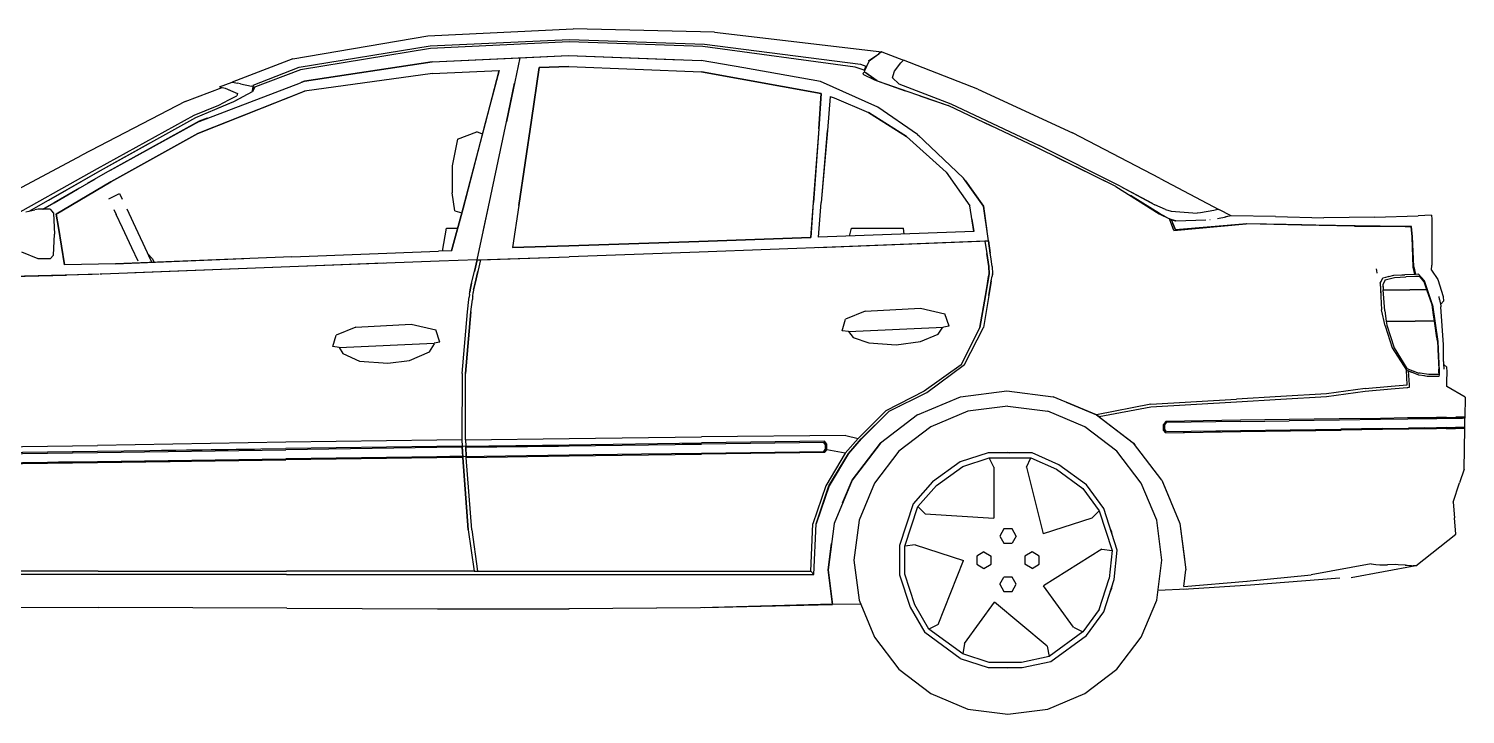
# Model space of a CAD drawing. Header units: millimetres. Extents: x 116290 to 180258, y 22146 to 121276.
# Drawn here: x 128539 to 131572, y 55841 to 57288 of the extents above; entities that cross this region are included whole.
import ezdxf

# ---------------------------------------------------------------- set-up
doc = ezdxf.new("R2010")
doc.units = ezdxf.units.MM

# ---------------------------------------------------------------- blocks, each defined once
blk = doc.blocks.new('A$C56115DF5')
for p, q in [((2129.1, 1383.5), (2414.5, 1432.3)), ((2414.5, 1432.3), (2721, 1447.1)), ((3019.8, 1439.8), (2721, 1447.1)), ((3019.8, 1439.8), (3372.8, 1398.7)), ((2142.4, 1366), (2419.2, 1411.1)), ((2420, 1405.7), (2145.1, 1360.3)), ((2419.2, 1411.1), (2713.6, 1424.7)), ((2712.4, 1419.4), (2420, 1405.7)), ((2995.3, 1409.3), (2712.4, 1419.4)), ((2713.6, 1424.7), (2998.3, 1414.5)), ((3316.5, 1365.9), (2995.3, 1409.3)), ((2998.3, 1414.5), (3328.2, 1372.3)), ((3372.8, 1398.7), (3366, 1393.9)), ((3373.1, 1398.6), (3366.3, 1393.9)), ((3373.1, 1398.6), (3371.4, 1397.4)), ((3372.8, 1398.7), (3373.1, 1398.6)), ((3373, 1398.6), (3418.8, 1380.8)), ((3373.1, 1398.6), (3373.1, 1398.6)), ((2129.1, 1383.5), (2000.9, 1334.3)), ((2045.2, 1327.7), (2142.4, 1366)), ((2153.6, 1336.4), (2423.2, 1377.5)), ((2423.2, 1377.3), (2153.6, 1336.4)), ((2423.2, 1377.5), (2711.5, 1390.6)), ((2423.2, 1377.3), (2608.8, 1385.9)), ((2423.2, 1377.5), (2423.2, 1377.5)), ((2608.8, 1385.9), (2580.3, 1250.5)), ((2608.8, 1385.9), (2711.4, 1390.6)), ((2633, 1254.1), (2649.3, 1365.2)), ((2649.3, 1365.2), (2633, 1254.1)), ((2649.3, 1365.2), (2711.9, 1367.1)), ((2712, 1367.1), (2649.3, 1365.2)), ((2711.4, 1390.6), (2991.4, 1380.3)), ((2711.4, 1390.6), (2711.4, 1390.6)), ((2711.5, 1390.6), (2949.6, 1381.8)), ((2711.9, 1367.1), (2991.9, 1356.3)), ((2712, 1367.1), (2991.9, 1356.3)), ((3081.6, 1364.3), (2991.4, 1380.3)), ((2991.4, 1380.3), (2991.4, 1380.3)), ((3335.5, 1359.6), (3316.5, 1365.9)), ((3328.2, 1372.3), (3339.4, 1367.8)), ((3346.1, 1379.4), (3335.5, 1357)), ((3339.4, 1367.8), (3335.5, 1359.6)), ((3345.4, 1379.5), (3345.5, 1379.8)), ((3345.5, 1379.8), (3362.5, 1391.5)), ((3346.1, 1379.4), (3348.7, 1381.3)), ((3348.7, 1381.3), (3366.3, 1393.9)), ((3365.9, 1393.9), (3366, 1393.9)), ((3367.5, 1394.7), (3366.3, 1393.8)), ((3399.9, 1357.6), (3412.9, 1375.5)), ((3418.2, 1380.3), (3412.9, 1375.5)), ((3418.8, 1380.8), (3418.2, 1380.3)), ((3575.6, 1319.9), (3418.8, 1380.8)), ((3418.8, 1380.8), (3418.8, 1380.8)), ((2145.1, 1360.3), (2044.8, 1322.1)), ((2153.6, 1336.4), (2148, 1334.2)), ((2148, 1334.2), (2153.6, 1336.4)), ((2148, 1334.2), (2153.6, 1336.4)), ((2153.6, 1336.4), (2153.6, 1336.4)), ((2424.2, 1352.7), (2154.2, 1315.4)), ((2424.2, 1352.7), (2565, 1358.8)), ((2424.3, 1352.7), (2424.2, 1352.7)), ((2565, 1358.8), (2535.7, 1247.5)), ((2535.8, 1247.5), (2565, 1358.9)), ((2565, 1358.9), (2565, 1358.9)), ((2991.9, 1356.3), (3245.1, 1310.4)), ((3245.1, 1310.4), (2991.9, 1356.3)), ((3243.3, 1335.5), (3081.6, 1364.3)), ((3364.2, 1281.7), (3243.3, 1335.5)), ((3243.4, 1335.5), (3243.3, 1335.5)), ((3243.3, 1335.5), (3243.3, 1335.5)), ((3334.2, 1354.4), (3332.7, 1351.1)), ((3332.7, 1351.1), (3358.7, 1338.9)), ((3335.5, 1357), (3363.1, 1336.9)), ((3363.3, 1336.9), (3339.4, 1354.2)), ((3363.1, 1336.9), (3422.4, 1316.3)), ((3363.1, 1336.9), (3363.1, 1336.9)), ((3363.3, 1336.9), (3512.8, 1284.8)), ((3395.5, 1343.4), (3399.9, 1357.6)), ((3395.5, 1343.5), (3399.1, 1355.2)), ((3395.5, 1343.5), (3408.9, 1330.6)), ((3395.5, 1343.4), (3408.9, 1330.5)), ((1902.1, 1293.3), (1979.7, 1323.3)), ((1928.7, 1226.3), (2154.2, 1315.4)), ((2154.3, 1315.4), (1928.8, 1226.3)), ((1931.5, 1251.2), (2145.3, 1333.2)), ((1931.6, 1251.2), (2145.3, 1333.2)), ((1974.4, 1324.3), (2000.9, 1334.3)), ((1974.4, 1324.3), (1986.6, 1322)), ((1986.6, 1322), (2012.3, 1310.1)), ((1992.8, 1319.1), (2012.3, 1310.1)), ((1994.3, 1297), (2011.2, 1305.8)), ((2000.9, 1334.3), (2005.3, 1333.5)), ((2004.4, 1293.4), (2044.4, 1314.5)), ((2005.3, 1333.5), (2012.7, 1332.2)), ((2012.3, 1310.1), (2011.2, 1305.8)), ((2012.3, 1310.1), (2012.3, 1310.1)), ((2018.5, 1330.9), (2012.7, 1332.2)), ((2018.5, 1330.9), (2042.2, 1325.7)), ((2045, 1325.1), (2042.2, 1325.7)), ((2044.4, 1314.5), (2045, 1322.2)), ((2045, 1322.2), (2044.4, 1314.5)), ((2044.5, 1314.6), (2049, 1323.7)), ((2045.2, 1327.7), (2044.8, 1322.1)), ((2148, 1334.2), (2145.3, 1333.2)), ((2580.3, 1250.5), (2597.5, 1332.5)), ((3239.6, 1235.7), (3245.1, 1310.4)), ((3245.1, 1310.4), (3239.7, 1235.7)), ((3263.9, 1304.4), (3257.9, 1232.1)), ((3263.9, 1304.4), (3272, 1301)), ((3408.9, 1330.6), (3518.9, 1288.4)), ((3408.9, 1330.5), (3518.9, 1288.4)), ((3453.1, 1305.6), (3513.2, 1284.8)), ((3575.6, 1319.9), (3775.7, 1227.6)), ((1902.1, 1293.3), (1683.6, 1180)), ((1920.9, 1264.4), (1966.1, 1283)), ((1921, 1264.4), (1972.8, 1285.7)), ((1924.5, 1260), (2004.4, 1293.4)), ((1971.2, 1279.5), (2004.4, 1293.4)), ((1972.8, 1285.7), (1994.3, 1297)), ((1992.7, 1288.5), (2004.4, 1293.4)), ((2004.4, 1293.4), (2020.8, 1302.1)), ((3272, 1301), (3345, 1270.5)), ((3448.2, 1224.2), (3364.2, 1281.7)), ((3448.1, 1224.2), (3364.2, 1281.7)), ((3364.2, 1281.7), (3364.2, 1281.7)), ((3512.8, 1284.8), (3513, 1284.7)), ((3604.7, 1241.7), (3513.2, 1284.8)), ((3518.9, 1288.4), (3704.9, 1200.5)), ((3518.9, 1288.4), (3704.9, 1200.5)), ((1717, 1151.9), (1920.9, 1264.4)), ((1717, 1151.9), (1921, 1264.4)), ((1722.8, 1147.8), (1924.5, 1260)), ((1931.4, 1251.7), (1732.9, 1142.2)), ((1931.5, 1251.2), (1733.2, 1142.3)), ((1931.6, 1251.2), (1743.2, 1147.8)), ((1948.6, 1258.2), (1931.4, 1251.7)), ((2535.7, 1247.5), (2488.7, 1068.5)), ((2488.7, 1068.5), (2535.8, 1247.5)), ((2542.5, 1071), (2580.3, 1250.5)), ((2542.5, 1071), (2580.3, 1250.5)), ((2633, 1254.1), (2606.6, 1074)), ((2606.6, 1074), (2633, 1254.1)), ((3345, 1270.5), (3424.8, 1219.4)), ((3424.8, 1219.4), (3345, 1270.5)), ((3345, 1270.5), (3345, 1270.5)), ((3697.4, 1198), (3590.6, 1248.3)), ((1745.2, 1124.1), (1928.7, 1226.3)), ((1928.8, 1226.3), (1745.3, 1124.1)), ((2477.3, 1214.3), (2465.9, 1157.5)), ((2477.3, 1214.3), (2517.6, 1229.5)), ((2529.8, 1224.9), (2517.6, 1229.5)), ((3239.7, 1235.7), (3228.3, 1080.3)), ((3239.6, 1235.7), (3228.4, 1080.3)), ((3257.8, 1232.1), (3245.2, 1080.1)), ((3257.9, 1232.1), (3245.2, 1080.1)), ((3424.8, 1219.4), (3509.1, 1144.5)), ((3424.8, 1219.4), (3424.8, 1219.4)), ((3448.1, 1224.2), (3545.7, 1131.7)), ((3448.2, 1224.2), (3545.7, 1131.7)), ((3448.2, 1224.2), (3545.7, 1131.7)), ((3448.2, 1224.2), (3453, 1219.7)), ((3448.2, 1224.2), (3448.2, 1224.2)), ((3960.8, 1130.7), (3775.7, 1227.6)), ((1722.8, 1147.8), (1826.4, 1205.4)), ((3866.8, 1114), (3697.4, 1198)), ((3876.4, 1114.7), (3704.9, 1200.5)), ((3876.3, 1114.7), (3704.9, 1200.5)), ((1448.1, 1054.9), (1683.6, 1180)), ((1722.8, 1147.8), (1775.9, 1177.3)), ((2465.9, 1157.5), (2465.9, 1100.7)), ((3866.8, 1114), (3741.4, 1176.1)), ((1513.1, 1037.8), (1717, 1151.9)), ((1513.1, 1037.8), (1717, 1151.9)), ((1572.7, 1062), (1722.8, 1147.8)), ((1601.7, 1066), (1712.4, 1130.2)), ((1613.8, 1085.5), (1722.8, 1147.8)), ((1629.5, 1055.9), (1745.2, 1124.1)), ((1745.3, 1124.1), (1629.5, 1055.9)), ((1732.9, 1142.2), (1694.9, 1120.1)), ((3509.1, 1144.5), (3558.8, 1073.4)), ((3587.4, 1072.8), (3545.7, 1131.7)), ((3549.6, 1126.2), (3545.7, 1131.7)), ((3549.6, 1126.2), (3587.4, 1072.8)), ((3960.8, 1130.7), (4084.6, 1065.6)), ((1678.9, 1110.8), (1625.6, 1079.8)), ((1625.6, 1079.8), (1674.4, 1108.2)), ((1740.5, 1088.3), (1763.6, 1099.1)), ((1763.6, 1099.1), (1769.1, 1087.4)), ((2471.6, 1062.8), (2465.9, 1100.7)), ((3866.8, 1114), (3958.7, 1056.7)), ((3876.3, 1114.7), (3949.5, 1075.6)), ((3876.4, 1114.7), (3943.7, 1078.7)), ((3959.2, 1056.8), (3897.7, 1094.8)), ((1565.8, 1060.5), (1584.7, 1064.6)), ((1591.2, 1066), (1584.7, 1064.6)), ((1617.1, 1066), (1591.2, 1066)), ((1601.8, 1066), (1625.6, 1079.8)), ((1617.1, 1066), (1623.7, 1058.1)), ((1619.7, 1062.8), (1623.6, 1058.1)), ((1751.3, 1065.2), (1756, 1055.2)), ((1792.5, 1037.6), (1779.1, 1066)), ((2488.7, 1068.5), (2464.6, 978.6)), ((2464.6, 978.6), (2488.7, 1068.5)), ((2471.6, 1062.8), (2486.1, 1058.8)), ((2518.3, 959.1), (2542.5, 1071)), ((2531.3, 1019.3), (2542.5, 1071)), ((2606.6, 1074), (2593.2, 985.4)), ((2606.6, 1074), (2593.2, 985.4)), ((3228.3, 1080.3), (3222.9, 1006.3)), ((3223, 1006.3), (3228.4, 1080.3)), ((3239.1, 1006.9), (3245.2, 1080.1)), ((3239.1, 1006.9), (3245.2, 1080.1)), ((3567.2, 1019.1), (3558.8, 1073.4)), ((3587.4, 1072.7), (3587.3, 1072.9)), ((3587.4, 1072.8), (3595, 1020.3)), ((3598.1, 999.2), (3587.4, 1072.8)), ((3971.6, 1065.8), (3949.5, 1075.6)), ((3971.6, 1065.8), (3956.1, 1072.7)), ((3971.6, 1065.8), (3981.8, 1062.5)), ((3971.6, 1065.8), (3984.1, 1061.8)), ((3984.1, 1061.8), (4038.7, 1057.6)), ((4074, 1063.3), (4046, 1058.8)), ((4074, 1063.3), (4073.9, 1063.3)), ((4079.7, 1064.5), (4074, 1063.3)), ((4084.7, 1065.6), (4079.7, 1064.5)), ((4110.5, 1052.3), (4084.7, 1065.6)), ((1623.6, 1058.1), (1625.8, 1013.8)), ((1623.7, 1058.1), (1625.8, 1013.7)), ((1634.3, 1027.2), (1629.5, 1055.9)), ((1629.5, 1055.9), (1634.4, 1027.2)), ((1769.3, 1026.8), (1756, 1055.2)), ((1812.4, 995.1), (1792.5, 1037.6)), ((3563.2, 1045.3), (3567.2, 1019.1)), ((3958.7, 1056.7), (3980.3, 1045.9)), ((3958.7, 1056.7), (3980.3, 1045.9)), ((3973.2, 1049.5), (3959.2, 1056.8)), ((3968.1, 1052.1), (3967.9, 1052.1)), ((3989.7, 1021.3), (3980.3, 1045.9)), ((3980.3, 1045.9), (3992.6, 1041.9)), ((3983.9, 1044.7), (3980.3, 1045.9)), ((3983.9, 1044.7), (3992.8, 1022.3)), ((3983.9, 1044.7), (3993.5, 1041.6)), ((3993.8, 1041.6), (3986.3, 1044)), ((3992.8, 1022.3), (3987.4, 1036)), ((3989.7, 1021.3), (4142.2, 1035)), ((4143.4, 1035.6), (3992.8, 1022.3)), ((3993.5, 1041.6), (3993.8, 1041.6)), ((3993.8, 1041.6), (4056.9, 1043.6)), ((4046, 1058.8), (4038.7, 1057.6)), ((4065.8, 1044.2), (4066, 1044.2)), ((4066, 1044.2), (4066, 1044.2)), ((4066, 1044.2), (4066, 1044.2)), ((4081.6, 1046.9), (4100, 1050.2)), ((4094.7, 1049.2), (4094.2, 1049.1)), ((4099.6, 1050.2), (4097.3, 1049.7)), ((4110.5, 1052.3), (4099.6, 1050.2)), ((4110.9, 1052.1), (4100, 1050.2)), ((4110.9, 1052.1), (4100, 1050.2)), ((4100, 1050.2), (4100, 1050.1)), ((4110.9, 1052.1), (4109.9, 1052.1)), ((4204.2, 1050.6), (4110.9, 1052.1)), ((4258.8, 1032.7), (4142.2, 1035)), ((4226.4, 1034), (4143.4, 1035.6)), ((4204.2, 1050.6), (4306.6, 1047.9)), ((4260, 1033.4), (4226.4, 1034)), ((4371.1, 1030.5), (4258.8, 1032.7)), ((4289.6, 1032.8), (4260, 1033.4)), ((4372.3, 1031.2), (4289.6, 1032.8)), ((4413.1, 1049.5), (4306.6, 1047.9)), ((4413.1, 1049.5), (4505.4, 1052.5)), ((4533.8, 1053.4), (4505.4, 1052.5)), ((4533.8, 1053.4), (4534.2, 1045)), ((4534.2, 1045), (4534, 947.9)), ((1623.6, 969.4), (1625.8, 1013.8)), ((1623.7, 969.4), (1625.8, 1013.7)), ((1634.3, 1027.2), (1647.4, 948.8)), ((1647.4, 948.8), (1634.4, 1027.2)), ((1789.3, 984.3), (1769.3, 1026.8)), ((1831.6, 954.3), (1808.2, 1004)), ((2445, 977.8), (2454, 1025.9)), ((2454, 1025.9), (2477.3, 1025.9)), ((3222.9, 1006.3), (2986.7, 998.1)), ((2986.8, 998.1), (3223, 1006.3)), ((3567.2, 1019.1), (3239.1, 1006.9)), ((3239.1, 1006.9), (3239.1, 1006.9)), ((3304.9, 1009.3), (3309, 1025.9)), ((3309, 1025.9), (3418.4, 1025.9)), ((3419.9, 1013.6), (3418.4, 1025.9)), ((3567.2, 1019.1), (3567.2, 1019.1)), ((3989.7, 1021.3), (3989.7, 1021.3)), ((4371.1, 1030.5), (4477.7, 1029.4)), ((4478.9, 1030), (4372.3, 1031.2)), ((4477.7, 1029.4), (4490.4, 1029.2)), ((4477.7, 1029.4), (4477.7, 1029.4)), ((4491.6, 1029.9), (4478.9, 1030)), ((4492.5, 1007.5), (4490.4, 1029.2)), ((4491.7, 1029.9), (4491.6, 1029.9)), ((4493.8, 1008.2), (4491.7, 1029.9)), ((4493.7, 1008.2), (4491.7, 1029.9)), ((4495, 943.9), (4492.5, 1007.5)), ((4496.2, 944.5), (4493.7, 1008.2)), ((4496.2, 944.5), (4493.8, 1008.2)), ((1591.2, 961.6), (1557.1, 975.3)), ((1802.4, 956.3), (1789.3, 984.3)), ((1832.5, 962.2), (1822.7, 973)), ((2127.3, 965.9), (2436.9, 977.5)), ((2464.6, 978.6), (2436.9, 977.5)), ((2436.9, 977.5), (2436.9, 977.5)), ((2712.2, 989.1), (2593.2, 985.4)), ((2593.2, 985.4), (2712.2, 989.1)), ((2712.2, 989.1), (2986.7, 998.1)), ((2986.8, 998.1), (2712.2, 989.1)), ((2987.1, 975.6), (2712.6, 965.9)), ((3287.4, 986.8), (2987.1, 975.6)), ((3239.5, 985), (3598.1, 999.2)), ((3590.8, 998.8), (3287.4, 986.8)), ((3299.5, 987.2), (3299.5, 987.4)), ((3422.6, 992.1), (3422.6, 992.2)), ((3597.2, 999.1), (3590.8, 998.8)), ((3590.8, 998.8), (3594.6, 972.8)), ((3590.8, 998.8), (3594.6, 972.7)), ((3598.7, 944.9), (3594.6, 972.8)), ((3594.6, 972.7), (3598.6, 944.9)), ((3598, 999.2), (3601.8, 973.1)), ((3601.8, 973.1), (3598, 999.2)), ((3598.1, 999.2), (3598.1, 999.1)), ((3602.9, 965.7), (3601.8, 973.1)), ((1617.1, 961.6), (1591.2, 961.6)), ((1617.1, 961.6), (1623.6, 969.4)), ((1617.1, 961.6), (1623.7, 969.4)), ((1754.5, 951.2), (1647.4, 948.8)), ((2123, 944.6), (1725.8, 928.8)), ((1754.5, 951.2), (2025.5, 961.9)), ((1754.6, 951.2), (1754.5, 951.2)), ((2127.3, 965.9), (1754.6, 951.2)), ((2123, 944.6), (1795.8, 931.6)), ((1828.1, 961.6), (1825.5, 967.2)), ((1832.5, 962.2), (1836.2, 954.4)), ((2438.2, 956.3), (2123, 944.6)), ((2320.9, 952), (2123, 944.6)), ((2518.4, 959.1), (2438.2, 956.3)), ((2512.6, 934.8), (2518.4, 959.1)), ((2518.4, 959.1), (2512.7, 934.8)), ((2518.4, 959.1), (2525.7, 959.1)), ((2518.4, 959.1), (2518.4, 959.1)), ((2518.5, 959.1), (2712.6, 965.9)), ((2525.6, 959.1), (2519.9, 934.8)), ((2525.6, 959.1), (2712.6, 965.9)), ((2525.7, 959.1), (2525.7, 959.1)), ((2571.5, 960.8), (2571.4, 961)), ((2712.6, 965.9), (2712.6, 965.9)), ((3598.6, 944.9), (3599.3, 929.4)), ((3599.3, 929.4), (3598.7, 944.9)), ((3602.9, 965.6), (3602.9, 965.7)), ((3605.9, 945.3), (3602.9, 965.6)), ((3605.8, 945.3), (3606.4, 929.8)), ((3605.9, 945.3), (3606.5, 929.8)), ((3605.9, 945.3), (3605.9, 945.3)), ((4418.3, 936.5), (4417.8, 940.5)), ((4498.4, 928.4), (4495, 943.9)), ((4496.2, 944.5), (4499.5, 928.4)), ((4499.5, 928.4), (4496.2, 944.5)), ((4533.9, 937.6), (4534, 947.9)), ((1365.3, 920.4), (1651, 927.1)), ((1705.3, 928.3), (1372.1, 920.4)), ((1575.1, 925.3), (1575.1, 925.2)), ((1720.2, 928.7), (1651, 927.1)), ((1725.8, 928.8), (1722.2, 928.7)), ((2506.8, 910), (2503.6, 895.7)), ((2506.8, 910), (2512.6, 934.8)), ((2510.8, 895.7), (2514.1, 910)), ((2512.7, 934.8), (2512.7, 934.8)), ((2519.9, 934.8), (2514.1, 910)), ((2514.1, 910), (2519.9, 934.8)), ((3599.3, 929.4), (3595.9, 909.5)), ((3595.9, 909.5), (3596.7, 914.5)), ((3596.7, 914.5), (3597.5, 919.4)), ((3597.5, 919.4), (3598.4, 924.4)), ((3598.4, 924.4), (3599.3, 929.4)), ((3603.9, 914.8), (3603, 909.9)), ((3603, 909.9), (3603.9, 914.8)), ((3603.9, 914.8), (3603.1, 909.8)), ((3603.9, 914.9), (3605.6, 924.8)), ((3606.5, 929.8), (3605.6, 924.8)), ((3605.6, 924.8), (3605.6, 924.7)), ((3606.3, 928.5), (3606.5, 929.8)), ((4418.7, 931.5), (4418.3, 936.5)), ((4425.4, 910.1), (4428.5, 916.6)), ((4425.4, 910.1), (4427.2, 913.9)), ((4425.4, 910.1), (4428.1, 853.4)), ((4425.4, 910.1), (4426.5, 887.3)), ((4428.5, 916.6), (4430.9, 921.5)), ((4429.9, 919.4), (4430.9, 921.5)), ((4430.9, 921.5), (4437, 922.9)), ((4435.8, 917.4), (4431, 906.4)), ((4435.7, 917.4), (4432.9, 910.8)), ((4435.7, 917.4), (4435.8, 917.4)), ((4435.8, 917.4), (4446.7, 919.8)), ((4437, 922.9), (4442.4, 924.1)), ((4442.4, 924.1), (4444.2, 924.5)), ((4443.2, 924.3), (4453.9, 926.7)), ((4446.7, 919.8), (4455.8, 921.8)), ((4453.9, 926.7), (4472.5, 927.4)), ((4455.8, 921.8), (4479.4, 923.2)), ((4471.2, 927.4), (4474.1, 927.5)), ((4474.1, 927.5), (4477.2, 927.6)), ((4498.4, 928.4), (4477.2, 927.6)), ((4498.5, 928.4), (4477.2, 927.6)), ((4477.2, 927.6), (4477.2, 927.6)), ((4480.2, 923.2), (4479.4, 923.2)), ((4500.9, 923.9), (4480.2, 923.2)), ((4498.4, 928.4), (4499.5, 928.4)), ((4506, 928.8), (4498.5, 928.4)), ((4506.1, 928.8), (4499.5, 928.4)), ((4504.9, 924.1), (4500.9, 923.9)), ((4508.7, 924.3), (4504.2, 924.1)), ((4518.9, 915), (4506, 928.8)), ((4519, 915), (4506.1, 928.8)), ((4518.2, 912.9), (4508.7, 924.3)), ((4524.1, 895.7), (4518.2, 912.9)), ((4535.5, 864.4), (4518.9, 915)), ((4535.5, 864.5), (4519, 915)), ((4533.9, 937.6), (4547.2, 917.6)), ((4547.2, 917.6), (4558.3, 881.8)), ((2501.1, 875.7), (2501.7, 880.7)), ((2502.4, 886.6), (2501.7, 880.7)), ((2501.7, 880.7), (2501.7, 880.7)), ((2502.4, 886.6), (2502.9, 890.7)), ((2502.9, 890.7), (2503.6, 895.7)), ((2503.6, 895.7), (2502.9, 890.7)), ((2503.6, 895.7), (2506.8, 910)), ((2508.9, 880.7), (2508.3, 875.7)), ((2509.1, 882), (2508.9, 880.7)), ((2509.1, 882), (2510.2, 890.6)), ((2510.8, 895.7), (2510.2, 890.7)), ((2510.2, 890.7), (2510.2, 890.6)), ((2514.1, 910), (2510.8, 895.7)), ((3580.2, 816.5), (3591.6, 884)), ((3591.6, 884), (3580.2, 816.5)), ((3598.8, 884.3), (3587.4, 816.8)), ((3598.8, 884.3), (3587.4, 816.8)), ((3591.6, 884), (3595.9, 909.5)), ((3595.9, 909.5), (3591.6, 884)), ((3598.7, 884.3), (3603, 909.9)), ((3598.7, 884.3), (3598.7, 884.3)), ((3603, 909.9), (3598.8, 884.3)), ((3603.1, 909.8), (3598.8, 884.3)), ((3598.8, 884.6), (3598.8, 884.3)), ((3598.9, 885.2), (3598.9, 885.3)), ((4431, 906.4), (4431.4, 900.3)), ((4431, 906.4), (4431.8, 895.7)), ((4431.8, 895.7), (4462.7, 895.7)), ((4435.1, 851.9), (4431.8, 895.7)), ((4435.1, 851.9), (4431.8, 895.7)), ((4462.7, 895.7), (4488.1, 895.7)), ((4510.8, 895.7), (4488.1, 895.7)), ((4524.1, 895.7), (4510.8, 895.7)), ((4534.8, 864.2), (4524.1, 895.7)), ((4550.5, 875.8), (4549.9, 881.8)), ((4558.3, 881.8), (4558.7, 871.8)), ((2486.9, 719.4), (2497.8, 849.8)), ((2505.1, 849.8), (2494.1, 719.4)), ((2494.1, 719.4), (2505.1, 849.8)), ((2497.8, 849.8), (2501.1, 875.7)), ((2505.1, 849.8), (2508.3, 875.7)), ((2505.1, 849.8), (2505.1, 849.8)), ((2508.3, 875.7), (2508.3, 875.7)), ((3337.6, 851), (3296.3, 834.1)), ((3337.6, 851), (3454.4, 857.4)), ((3454.4, 857.4), (3506.1, 845)), ((4436.1, 819.8), (4428.1, 853.4)), ((4435.1, 851.9), (4438.2, 830.1)), ((4435.1, 851.9), (4438.1, 830.1)), ((4537.9, 843.2), (4534.8, 864.2)), ((4535.3, 865.1), (4535.3, 865.1)), ((4535.5, 864.5), (4547, 786.7)), ((4535.5, 864.4), (4547, 786.7)), ((4550.5, 875.8), (4553.1, 861.9)), ((4558.7, 871.8), (4553, 865.6)), ((4553.1, 861.9), (4553.4, 859.9)), ((4559, 780.1), (4553.4, 859.9)), ((2262.4, 817.3), (2379.3, 823.7)), ((2379.3, 823.7), (2430.9, 811.3)), ((3289, 809.7), (3296.3, 834.1)), ((3515.2, 819.4), (3503.2, 817.1)), ((3515.2, 819.4), (3506.1, 845)), ((4436.1, 819.8), (4450.6, 773.5)), ((4438.1, 830.1), (4439.4, 821.2)), ((4438.2, 830.1), (4461.2, 830.1)), ((4438.2, 830.1), (4439.4, 821.2)), ((4439.4, 821.2), (4454.6, 773.8)), ((4439.4, 821.2), (4454.5, 773.8)), ((4461.2, 830.1), (4472.6, 830.1)), ((4472.6, 830.1), (4499.4, 830.1)), ((4522.1, 830.1), (4499.4, 830.1)), ((4539.9, 830.1), (4522.1, 830.1)), ((4539.9, 830.1), (4537.9, 843.6)), ((4539.9, 830.1), (4538, 842.8)), ((4546.2, 787.9), (4539.9, 830.1)), ((4545.1, 794.8), (4539.9, 830.1)), ((2213.8, 776), (2221.1, 800.4)), ((2262.4, 817.3), (2221.1, 800.4)), ((2440, 785.7), (2430.9, 811.3)), ((3302.5, 808.1), (3289, 809.7)), ((3302.5, 808.1), (3503.2, 817.1)), ((3302.5, 808.1), (3312.7, 795.1)), ((3312.7, 795.1), (3345.6, 784.4)), ((3454.6, 786.8), (3491.9, 802.4)), ((3491.9, 802.4), (3501.6, 817)), ((3540.4, 737.7), (3580.2, 816.5)), ((3580.2, 816.5), (3540.5, 737.7)), ((3547.6, 738.1), (3587.4, 816.8)), ((3547.7, 738.1), (3587.4, 816.8)), ((3587.4, 816.8), (3587.4, 816.8)), ((2227.3, 774.4), (2213.8, 776)), ((2227.3, 774.4), (2428, 783.4)), ((2227.3, 774.4), (2234.8, 761.5)), ((2234.8, 761.5), (2270.3, 745.7)), ((2375.7, 746.7), (2418, 765.3)), ((2418, 765.3), (2428.6, 782.3)), ((2440, 785.7), (2428, 783.4)), ((2428.6, 782.3), (2428, 783.4)), ((3345.6, 784.4), (3403.1, 779.6)), ((3403.1, 779.6), (3454.6, 786.8)), ((4450.6, 773.5), (4480.5, 726.3)), ((4454.5, 773.8), (4481.3, 730)), ((4454.6, 773.8), (4481.4, 730)), ((4546.2, 787.9), (4549.3, 728.8)), ((4547, 786.7), (4549.8, 725.1)), ((4547, 786.7), (4549.8, 725.1)), ((4547.1, 769.8), (4549.4, 728.8)), ((4559.2, 744.6), (4559, 780.1)), ((2270.3, 745.7), (2329.7, 740.9)), ((2329.7, 740.9), (2375.7, 746.7)), ((3540.4, 737.7), (3462.2, 682.2)), ((3540.5, 737.7), (3462.2, 682.2)), ((3468.1, 679), (3547.6, 738.1)), ((3547.5, 738), (3547.7, 738.1)), ((4481.3, 730), (4495.9, 724.5)), ((4481.4, 730), (4506.9, 720.3)), ((4549.3, 721.1), (4549.3, 728.8)), ((4549.3, 726.2), (4549.4, 728.8)), ((4559.2, 744.6), (4559.7, 728.7)), ((4559.5, 738.3), (4559.4, 738.3)), ((4560.2, 732.6), (4559.4, 736)), ((4565.9, 732.6), (4559.5, 738.3)), ((4566.6, 722.7), (4565.9, 732.6)), ((2486.9, 719.4), (2486.3, 579.3)), ((2493.6, 579.3), (2494.1, 719.4)), ((2493.6, 579.3), (2494.1, 719.4)), ((4482.4, 695.3), (4480.5, 726.3)), ((4480.5, 726.3), (4490.7, 722.3)), ((4484.4, 724.8), (4486.2, 695.7)), ((4507.2, 715.9), (4484.4, 724.8)), ((4484.4, 724.8), (4484.4, 724.8)), ((4509.9, 719.8), (4506.9, 720.3)), ((4518.7, 714.2), (4507.2, 715.9)), ((4528.2, 716.9), (4509.1, 720)), ((4524.2, 713.3), (4517.7, 714.3)), ((4528.3, 712.7), (4524.2, 713.3)), ((4547.7, 716.9), (4528.2, 716.9)), ((4547.8, 712.7), (4528.3, 712.7)), ((4528.3, 712.7), (4528.3, 712.7)), ((4549, 716.9), (4547.7, 716.9)), ((4549.4, 712.7), (4547.8, 712.7)), ((4549.3, 721.1), (4549, 716.9)), ((4549.6, 717.1), (4549.4, 712.7)), ((4549.4, 712.7), (4549.4, 712.7)), ((4549.8, 725.1), (4549.6, 717.1)), ((4549.8, 725.1), (4549.7, 718.1)), ((4566.1, 692.1), (4566.3, 702.3)), ((4566.3, 702.3), (4566.6, 722.7)), ((3462.2, 682.2), (3381.6, 640.4)), ((3388.6, 639.7), (3468.1, 679)), ((3448.2, 632.3), (3539.4, 670.1)), ((3539.4, 670.1), (3637.2, 682.9)), ((3539.4, 670.1), (3637.1, 682.9)), ((3539.4, 670.1), (3561.1, 672.9)), ((3539.4, 670), (3539.4, 670.1)), ((3539.4, 670), (3539.4, 670.1)), ((3637.1, 682.9), (3637.2, 682.9)), ((3637.1, 682.9), (3637.2, 682.9)), ((3637.2, 682.9), (3734.9, 670.1)), ((3826.1, 632.3), (3734.9, 670.1)), ((4215.5, 671), (4121.8, 665.4)), ((4311.7, 676.7), (4215.5, 671)), ((4215.5, 671), (4215.5, 671)), ((4311.9, 670.4), (4215.7, 664.7)), ((4393.3, 687.9), (4311.7, 676.7)), ((4311.7, 676.7), (4311.7, 676.7)), ((4393.4, 681.6), (4311.9, 670.4)), ((4311.9, 670.4), (4311.9, 670.4)), ((4393.3, 687.9), (4448.6, 692.5)), ((4393.3, 687.9), (4393.3, 687.9)), ((4448.7, 686.2), (4393.4, 681.6)), ((4393.4, 681.6), (4393.4, 681.6)), ((4448.6, 692.5), (4482.4, 695.3)), ((4482.5, 689), (4448.7, 686.2)), ((4482.4, 695.3), (4482.4, 695.3)), ((4483.5, 689.1), (4482.5, 689)), ((4482.5, 689), (4482.5, 689)), ((4486.8, 689.5), (4483.5, 689.1)), ((4486.2, 695.7), (4486.3, 694.7)), ((4486.2, 695.7), (4486.2, 695.7)), ((4486.3, 694.7), (4486.8, 689.5)), ((4604.9, 669.2), (4566.1, 692.1)), ((4604.9, 669.2), (4604.2, 627.3)), ((3381.6, 640.4), (3322.7, 582)), ((3329.6, 581.3), (3388.5, 639.7)), ((3368.7, 620), (3388.6, 639.7)), ((3381.6, 640.4), (3381.6, 640.4)), ((3388.5, 639.7), (3388.6, 639.7)), ((3408.4, 649.5), (3410.2, 650.4)), ((3554.9, 639.6), (3476.4, 607.1)), ((3639.1, 650.7), (3554.9, 639.6)), ((3639.1, 650.7), (3723.3, 639.6)), ((3801.8, 607.1), (3723.3, 639.6)), ((3762.4, 658.7), (3826, 632.3)), ((3826, 632.3), (3762.4, 658.7)), ((3941, 654.6), (3826.1, 632.3)), ((3941.2, 648.3), (3832, 627.8)), ((3941, 654.6), (4121.8, 665.4)), ((3941, 654.6), (3941, 654.6)), ((4121.9, 659.1), (3941.2, 648.3)), ((3941.2, 648.3), (3941.2, 648.3)), ((4215.7, 664.7), (4121.9, 659.1)), ((3330, 581.7), (3368.7, 620)), ((3448.2, 632.3), (3370, 572.2)), ((3476.4, 607.1), (3409, 555.4)), ((3448.2, 632.3), (3448.2, 632.3)), ((3448.2, 632.3), (3448.2, 632.3)), ((3869.1, 555.4), (3801.8, 607.1)), ((3826, 632.3), (3903.6, 572.8)), ((3826, 632.3), (3904.3, 572.3)), ((3831.9, 627.8), (3826.1, 632.3)), ((3832, 627.8), (3831.9, 627.8)), ((3832, 627.8), (3904.3, 572.2)), ((3972.6, 618.2), (3968, 611.8)), ((3968, 599.9), (3968, 611.8)), ((3970.6, 610.7), (3974.2, 615.8)), ((3970.6, 601.1), (3970.6, 610.7)), ((3970.6, 610.7), (3970.6, 610.7)), ((3972.6, 618.2), (3971.1, 616.1)), ((4130.1, 620.5), (3972.6, 618.2)), ((3974.2, 615.8), (3974.1, 615.8)), ((4130.2, 618), (3974.2, 615.8)), ((4233.2, 621.9), (4130.1, 620.5)), ((4130.2, 620.5), (4130.1, 620.5)), ((4130.2, 618), (4233.4, 619.5)), ((4338.5, 623.5), (4233.2, 621.9)), ((4339, 621), (4233.4, 619.5)), ((4339, 621), (4233.4, 619.5)), ((4425.7, 624.7), (4338.5, 623.5)), ((4426.2, 622.2), (4339, 621)), ((4426.2, 622.2), (4339, 621)), ((4483, 625.5), (4425.7, 624.7)), ((4425.7, 624.7), (4425.7, 624.7)), ((4483.4, 623.1), (4426.2, 622.2)), ((4517.8, 626), (4483, 625.5)), ((4483.1, 625.5), (4483, 625.5)), ((4518, 623.6), (4483.4, 623.1)), ((4543.9, 626.4), (4517.8, 626)), ((4536.2, 623.8), (4518, 623.6)), ((4538.8, 623.9), (4536.2, 623.8)), ((4543.9, 623.9), (4538.8, 623.9)), ((4565, 626.7), (4543.9, 626.4)), ((4545.1, 623.9), (4543.9, 623.9)), ((4543.9, 623.9), (4543.9, 623.9)), ((4553, 624.1), (4545.1, 623.9)), ((4565, 624.2), (4553, 624.1)), ((4565, 626.7), (4584.9, 627)), ((4584.8, 624.5), (4565, 624.2)), ((4572.3, 626.8), (4584.9, 627)), ((4599.3, 624.7), (4584.8, 624.5)), ((4599.4, 627.2), (4584.9, 627)), ((4599.4, 627.2), (4584.9, 627)), ((4601.6, 624.8), (4599.3, 624.7)), ((4599.4, 624.7), (4599.3, 624.7)), ((4604.2, 627.3), (4599.4, 627.2)), ((4599.4, 627.2), (4599.4, 627.2)), ((4603.7, 624.8), (4601.6, 624.8)), ((4604.1, 624.8), (4603.7, 624.8)), ((4603.8, 605.7), (4604.1, 624.8)), ((4604.2, 627.3), (4604.1, 624.8)), ((2433.3, 578.7), (2114.5, 574.2)), ((2486.3, 579.3), (2433.3, 578.7)), ((2486.3, 579.3), (2487, 565.9)), ((2493.6, 579.3), (2712.7, 582)), ((2493.6, 579.3), (2494.3, 566)), ((2712.7, 582), (2992.2, 586)), ((3296.7, 588.6), (2992.2, 586)), ((3251.9, 576.4), (2992.2, 572.9)), ((3251.9, 576.4), (2992.2, 572.9)), ((3256.5, 570.1), (3251.9, 576.4)), ((3295.8, 551.3), (3322.7, 582)), ((3322.7, 582), (3295.8, 551.3)), ((3296.7, 588.6), (3322.7, 582)), ((3329.6, 581.2), (3302.7, 550.6)), ((3302.8, 550.6), (3329.6, 581.3)), ((3329.6, 581.2), (3302.8, 550.6)), ((3322.7, 582), (3322.7, 582)), ((3329.6, 581.3), (3330, 581.7)), ((3329.6, 581.2), (3329.6, 581.3)), ((3972.6, 594.3), (3968, 599.9)), ((3968, 599.9), (3968, 599.9)), ((3972.6, 594.3), (3970.4, 596.9)), ((3973.8, 597.2), (3970.6, 601.2)), ((3972.6, 594.3), (4130.7, 596.6)), ((3972.6, 594.3), (4046.1, 595.4)), ((3974.1, 596.7), (3973.8, 597.2)), ((3974.1, 596.7), (4130.6, 598.9)), ((4045.7, 597.7), (4130.6, 598.9)), ((4130.6, 598.9), (4235.4, 600.4)), ((4130.6, 598.9), (4235.4, 600.4)), ((4130.7, 596.6), (4235.6, 598.1)), ((4235.4, 600.4), (4342.2, 601.9)), ((4235.4, 600.4), (4296.4, 601.3)), ((4235.6, 598.1), (4342.6, 599.7)), ((4429.5, 603.2), (4342.2, 601.9)), ((4429.9, 600.9), (4342.6, 599.7)), ((4429.5, 603.2), (4485.3, 604)), ((4478.4, 601.6), (4429.9, 600.9)), ((4429.9, 600.9), (4429.9, 600.9)), ((4485.5, 601.7), (4478.4, 601.6)), ((4518.8, 604.5), (4485.3, 604)), ((4519, 602.2), (4485.5, 601.7)), ((4518.8, 604.5), (4544.2, 604.8)), ((4518.8, 604.5), (4518.8, 604.5)), ((4519, 602.2), (4518.9, 602.2)), ((4544.2, 602.6), (4519, 602.2)), ((4544.2, 604.8), (4544.1, 604.8)), ((4556, 605), (4544.2, 604.8)), ((4564.9, 602.9), (4544.2, 602.6)), ((4544.2, 602.6), (4544.2, 602.6)), ((4565, 605.1), (4556, 605)), ((4564.9, 602.9), (4584.6, 603.1)), ((4565, 605.1), (4577.8, 605.3)), ((4577.4, 605.3), (4584.6, 605.4)), ((4584.6, 603.1), (4584.5, 603.1)), ((4599, 605.6), (4584.6, 605.4)), ((4599, 603.3), (4584.6, 603.1)), ((4603.8, 605.7), (4599, 605.6)), ((4603.8, 603.4), (4599, 603.3)), ((4599, 603.3), (4599, 603.3)), ((4602.3, 517.5), (4603.8, 603.4)), ((4603.8, 603.4), (4603.8, 605.7)), ((1321.8, 562.6), (1716.5, 567.1)), ((1322.4, 549.9), (1716.6, 555.3)), ((1322.5, 549.8), (1665.2, 554.6)), ((1322.6, 547.4), (1716.6, 552.9)), ((1322.6, 547.5), (1716.6, 552.9)), ((2114.5, 574.2), (1716.5, 567.1)), ((1716.6, 555.3), (2048.1, 559.9)), ((1716.6, 552.9), (2114.6, 558.4)), ((1851.6, 557.2), (2114.6, 560.8)), ((2433.4, 565.2), (2114.6, 560.8)), ((2433.4, 562.8), (2114.6, 558.4)), ((2466.4, 565.6), (2433.4, 565.2)), ((2433.4, 565.2), (2433.4, 565.2)), ((2487.1, 563.5), (2433.4, 562.8)), ((2487, 565.9), (2466.4, 565.6)), ((2487, 565.9), (2712.7, 569)), ((2487, 565.9), (2488.2, 542.1)), ((2487, 565.9), (2487, 565.9)), ((2487.1, 563.5), (2487, 565.9)), ((2487, 565.9), (2487, 565.9)), ((2487, 565.9), (2487.2, 563.5)), ((2488.1, 544.4), (2487.1, 563.5)), ((2488.1, 544.4), (2712.7, 547.5)), ((2494.3, 565.9), (2712.7, 569)), ((2495.5, 542.1), (2494.3, 565.9)), ((2494.4, 563.5), (2712.7, 566.6)), ((2494.4, 563.6), (2689.9, 566.3)), ((2494.4, 563.5), (2495.4, 544.4)), ((2712.7, 569), (2992.2, 572.9)), ((2712.7, 566.6), (2992.1, 570.5)), ((2712.7, 569), (2712.7, 569)), ((2712.7, 547.5), (2865.7, 549.6)), ((2712.7, 545.2), (2992.1, 549)), ((2712.7, 545.2), (2992.1, 549)), ((2865.7, 549.6), (2992.1, 551.4)), ((2951.6, 569.9), (2992.1, 570.5)), ((3250.6, 574), (2992.1, 570.5)), ((2992.1, 551.4), (3250.6, 554.9)), ((3251.9, 552.6), (2992.1, 549)), ((3251.9, 552.6), (2992.1, 549)), ((2992.1, 551.4), (2992.1, 551.4)), ((3254.2, 568.9), (3250.5, 574)), ((3254.2, 568.9), (3250.6, 574)), ((3250.6, 554.9), (3252.7, 557.5)), ((3251.5, 556.1), (3254.2, 559.4)), ((3251.9, 552.6), (3252.6, 553.3)), ((3252.6, 553.3), (3256.6, 558.1)), ((3253.5, 558.5), (3254.2, 559.4)), ((3254.2, 559.4), (3254.2, 568.9)), ((3254.2, 559.4), (3254.2, 568.9)), ((3295.8, 551.3), (3254.7, 482.4)), ((3295.8, 551.3), (3254.7, 482.4)), ((3256.5, 566.9), (3256.5, 570.1)), ((3256.6, 558.1), (3256.6, 570.1)), ((3295.8, 551.3), (3256.6, 558.1)), ((3261.4, 482.4), (3302.8, 550.6)), ((3302.7, 550.6), (3261.5, 482.6)), ((3302.8, 550.6), (3261.5, 482.4)), ((3370, 572.2), (3310, 494)), ((3310, 494), (3370, 572.2)), ((3370, 572.2), (3310, 494)), ((3409, 555.4), (3357.3, 488)), ((3597.4, 552), (3538.7, 533)), ((3690.1, 552), (3597.4, 552)), ((3639.1, 552.6), (3634.8, 552)), ((3639.1, 552.6), (3643.4, 552)), ((3746.8, 526.9), (3690.1, 552)), ((3920.9, 488), (3869.1, 555.4)), ((3964.4, 494), (3904.3, 572.3)), ((3904.3, 572.3), (3907.1, 568.6)), ((3964.3, 494), (3904.3, 572.2)), ((1323.7, 528.3), (1716.7, 533.8)), ((1323.8, 526), (1716.7, 531.5)), ((1323.8, 526.1), (1716.7, 531.5)), ((1634.2, 532.7), (1716.7, 533.8)), ((1716.7, 533.8), (2114.7, 539.3)), ((1716.7, 531.5), (2114.7, 537)), ((1716.7, 533.8), (1716.7, 533.8)), ((1716.7, 531.5), (1869.9, 533.6)), ((2433.4, 543.7), (2114.7, 539.3)), ((2433.5, 541.3), (2114.7, 537)), ((2114.7, 539.3), (2114.7, 539.3)), ((2488.1, 544.5), (2433.4, 543.7)), ((2488.1, 544.4), (2433.4, 543.7)), ((2433.5, 541.3), (2433.4, 541.3)), ((2488.2, 542.1), (2433.5, 541.3)), ((2488.2, 542.1), (2488.1, 544.4)), ((2499.7, 389.6), (2488.2, 542.1)), ((2488.2, 542.1), (2499.7, 389.6)), ((2488.2, 542.1), (2488.2, 542.1)), ((2488.2, 542.1), (2488.6, 542.1)), ((2495.4, 542.1), (2712.7, 545.2)), ((2495.4, 542.2), (2712.7, 545.2)), ((2506.9, 389.6), (2495.4, 542.1)), ((2506.9, 389.6), (2495.5, 542.1)), ((3538.7, 533), (3480.3, 490.6)), ((3488.1, 482.7), (3543.7, 523.1)), ((3543.7, 523.1), (3599.6, 541.2)), ((3599.6, 541.2), (3687.9, 541.2)), ((3609.4, 521.6), (3599.6, 541.2)), ((3609.4, 521.6), (3609.4, 413.7)), ((3678.1, 521.6), (3687.9, 541.2)), ((3678.1, 521.6), (3713.7, 380.7)), ((3687.9, 541.2), (3741.9, 517.3)), ((3741.9, 517.3), (3797.5, 476.9)), ((3805.1, 484.5), (3746.8, 526.9)), ((4602.3, 517.5), (4592.9, 488.6)), ((3310, 494), (3272.1, 402.9)), ((3310, 494), (3272.2, 402.9)), ((3290.2, 446.5), (3310, 494)), ((3357.3, 488), (3324.8, 409.6)), ((3480.3, 490.6), (3438.9, 444.4)), ((3953.4, 409.6), (3920.9, 488)), ((3964.3, 494), (4002.1, 402.9)), ((3964.4, 494), (3980.4, 455.3)), ((4579.6, 448), (4592.9, 488.6)), ((3254.7, 482.4), (3227.4, 401.9)), ((3261.5, 482.4), (3234.1, 401.9)), ((3234.1, 401.9), (3261.4, 482.4)), ((3254.7, 482.4), (3254.7, 482.4)), ((3448.7, 438.7), (3488.1, 482.7)), ((3797.5, 476.9), (3832, 429.4)), ((3841.4, 434.6), (3805.1, 484.5)), ((3438.9, 444.4), (3410.3, 356.2)), ((3421.4, 354.7), (3448.7, 438.7)), ((3464.3, 423.3), (3448.7, 438.7)), ((3816.4, 414), (3832, 429.4)), ((3832, 429.4), (3859.3, 345.4)), ((3870.1, 346.4), (3841.4, 434.6)), ((3991.6, 428.3), (4002, 402.9)), ((3991.6, 428.3), (4002, 402.9)), ((4579.6, 448), (4582.1, 414.5)), ((3222.7, 302.2), (3227.4, 401.9)), ((3227.4, 401.9), (3227.4, 401.9)), ((3229.5, 295.2), (3234.1, 401.9)), ((3229.5, 295.2), (3234.1, 401.9)), ((3272.2, 402.9), (3259.3, 305.1)), ((3272.1, 402.9), (3259.4, 305.1)), ((3324.8, 409.6), (3313.7, 325.4)), ((3464.3, 423.3), (3609.4, 413.7)), ((3816.4, 414), (3713.7, 380.7)), ((3964.4, 325.4), (3953.4, 409.6)), ((4002, 402.9), (4012, 327.8)), ((4002.1, 402.9), (4015, 305.1)), ((4584.7, 380.1), (4582.1, 414.5)), ((2499.7, 389.6), (2512.1, 302.2)), ((2499.7, 389.6), (2499.7, 389.6)), ((2506.9, 389.6), (2519.4, 302.2)), ((3630.6, 391.3), (3621.9, 376.2)), ((3621.9, 376.2), (3630.6, 361.1)), ((3648, 391.3), (3630.6, 391.3)), ((3656.7, 376.2), (3648, 391.3)), ((3656.7, 376.2), (3648, 361.1)), ((3858.6, 384.2), (3854.9, 392.9)), ((3859.1, 380.1), (3858.6, 384.2)), ((4500.6, 313.1), (4584.7, 380.1)), ((3259.4, 305.1), (3266.6, 360.3)), ((3410.3, 356.2), (3410.3, 294.5)), ((3443.1, 358), (3421.4, 354.7)), ((3421.4, 296), (3421.4, 354.7)), ((3443.1, 358), (3545.7, 324.7)), ((3588.5, 342.8), (3573.4, 334.1)), ((3573.4, 334.1), (3573.4, 316.7)), ((3588.5, 342.8), (3603.5, 334.1)), ((3603.5, 316.7), (3603.5, 334.1)), ((3630.6, 361.1), (3648, 361.1)), ((3690.1, 342.8), (3675.1, 334.1)), ((3675.1, 334.1), (3675.1, 316.7)), ((3705.2, 334.1), (3690.1, 342.8)), ((3705.2, 316.7), (3705.2, 334.1)), ((3837.6, 348.7), (3714.5, 271.2)), ((3837.6, 348.7), (3859.3, 345.4)), ((3859.3, 345.4), (3853.2, 286.7)), ((3863.7, 284.7), (3870.1, 346.4)), ((3268.9, 232.3), (3259.3, 305.1)), ((3259.4, 305.1), (3269, 231.8)), ((3268.9, 232.3), (3259.4, 305.1)), ((3313.7, 325.4), (3324.8, 241.2)), ((3491.7, 189.7), (3545.7, 324.7)), ((3573.4, 316.7), (3588.5, 308)), ((3588.5, 308), (3603.5, 316.7)), ((3690.1, 308), (3675.1, 316.7)), ((3690.1, 308), (3705.2, 316.7)), ((3953.4, 241.2), (3964.4, 325.4)), ((4010.4, 270), (4015, 305.1)), ((4010.4, 270), (4015, 305.1)), ((4406.3, 317.7), (4279.6, 294.6)), ((4500.6, 313.1), (4363.7, 287.8)), ((4406.3, 317.7), (4416.4, 316.5)), ((4406.3, 317.7), (4406.3, 317.7)), ((4416.4, 316.5), (4424.4, 315.5)), ((4424.4, 315.5), (4427.7, 315.5)), ((4427.7, 315.5), (4440.6, 315.6)), ((4457.7, 316.1), (4440.6, 315.6)), ((4440.6, 315.6), (4440.7, 315.6)), ((4463.4, 315.8), (4457.7, 316.1)), ((4457.7, 316.1), (4457.7, 316.1)), ((4457.7, 316.1), (4457.7, 316.1)), ((4478.4, 315), (4463.4, 315.8)), ((4478.3, 315), (4482.4, 314.7)), ((4478.4, 315), (4491.7, 313.9)), ((4486.9, 314.3), (4495.1, 313.6)), ((4500.6, 313.1), (4495.1, 313.6)), ((4500.6, 313.1), (4497.8, 313.4)), ((1718.4, 295.2), (1360.3, 295.2)), ((1718.5, 302.2), (1367.1, 302.2)), ((1718.5, 295.2), (1718.4, 295.2)), ((1718.5, 302.2), (2116.1, 302.2)), ((2116.1, 295.2), (1718.5, 295.2)), ((1718.5, 295.2), (1718.5, 295.2)), ((2434.2, 302.2), (2116.1, 302.2)), ((2116.1, 295.2), (2434.2, 295.2)), ((2116.1, 295.2), (2116.1, 295.2)), ((2512.1, 302.2), (2434.2, 302.2)), ((2434.2, 295.2), (2617, 295.2)), ((2512.1, 302.2), (2519.3, 302.2)), ((2519.4, 302.2), (2519.3, 302.2)), ((2519.4, 302.2), (2712.5, 302.2)), ((2617, 295.2), (2712.5, 295.2)), ((2712.5, 302.2), (2990.7, 302.2)), ((2712.5, 295.2), (2990.7, 295.2)), ((2990.7, 302.2), (3222.7, 302.2)), ((2990.7, 295.2), (3229.5, 295.2)), ((3222.7, 302.2), (3229.5, 295.2)), ((3229.5, 295.2), (3229.5, 295.2)), ((3410.3, 294.5), (3432.5, 225.9)), ((3442.6, 230.7), (3421.4, 296)), ((3621.9, 274.5), (3630.6, 289.6)), ((3621.9, 274.5), (3630.6, 259.4)), ((3648, 289.6), (3630.6, 289.6)), ((3656.7, 274.5), (3648, 289.6)), ((3648, 259.4), (3656.7, 274.5)), ((3832, 221.3), (3853.2, 286.7)), ((3841.4, 216.1), (3863.7, 284.7)), ((4010.4, 270), (4144, 280.7)), ((4144, 280.7), (4279.6, 294.6)), ((4144, 280.7), (4144.1, 280.7)), ((4151.3, 273), (4340.1, 287.8)), ((4279.6, 294.6), (4279.7, 294.6)), ((3630.6, 259.4), (3648, 259.4)), ((3778, 183.9), (3714.5, 271.2)), ((3854.9, 257.8), (3858.6, 266.5)), ((3858.6, 266.5), (3859.1, 270.6)), ((4017, 264), (3956, 261.2)), ((4009.5, 263.9), (4151.3, 273)), ((1353.8, 226.4), (1719.5, 225.4)), ((1353.8, 226.4), (1719.5, 225.5)), ((2116.8, 224.1), (1719.5, 225.5)), ((2116.8, 224.1), (1719.5, 225.4)), ((2116.8, 224.1), (2116.8, 224.1)), ((2116.8, 224.1), (2434.5, 222.7)), ((2434.5, 222.7), (2712.3, 222.4)), ((2434.5, 222.6), (2434.5, 222.6)), ((2990, 225), (2712.3, 222.4)), ((2712.3, 222.4), (2712.4, 222.4)), ((2990, 225), (2712.4, 222.4)), ((3268.9, 232.3), (2990, 225)), ((3220.1, 231), (2990, 225)), ((2990, 225), (2990, 225)), ((2997.5, 225.2), (3269, 231.8)), ((3268.9, 232.3), (3269, 231.8)), ((3268.9, 232.3), (3268.9, 232.3)), ((3328.3, 232.7), (3269, 231.8)), ((3324.8, 241.2), (3357.3, 162.7)), ((3432.5, 225.9), (3463.7, 172.3)), ((3472.2, 179.6), (3442.6, 230.7)), ((3547.3, 149.3), (3610.7, 236.6)), ((3722.4, 143.5), (3610.7, 236.6)), ((3832, 221.3), (3797.4, 173.8)), ((3805.1, 166.2), (3841.4, 216.1)), ((3920.9, 162.7), (3953.4, 241.2)), ((3491.7, 189.7), (3472.2, 179.6)), ((3778, 183.9), (3797.4, 173.8)), ((3357.3, 162.7), (3409, 95.3)), ((3538.7, 117.8), (3463.7, 172.3)), ((3543.7, 127.6), (3472.2, 179.6)), ((3797.4, 173.8), (3726, 121.9)), ((3730.1, 111.7), (3805.1, 166.2)), ((3869.1, 95.3), (3920.9, 162.7)), ((3547.3, 149.3), (3543.7, 127.6)), ((3599.6, 109.5), (3543.7, 127.6)), ((3726, 121.9), (3668.2, 109.5)), ((3722.4, 143.5), (3726, 121.9)), ((3409, 95.3), (3476.4, 43.6)), ((3538.7, 117.8), (3597.4, 98.7)), ((3597.4, 98.7), (3669.5, 98.7)), ((3668.2, 109.5), (3599.6, 109.5)), ((3634.7, 98.7), (3639.1, 98.1)), ((3639.1, 98.1), (3643.4, 98.7)), ((3669.5, 98.7), (3730.1, 111.7)), ((3801.8, 43.6), (3869.1, 95.3)), ((3476.4, 43.6), (3554.9, 11.1)), ((3723.3, 11.1), (3801.8, 43.6)), ((3554.9, 11.1), (3639.1, 0)), ((3639.1, 0), (3723.3, 11.1))]:
    blk.add_line(p, q)

msp = doc.modelspace()

# ---------------------------------------------------------------- block references
msp.add_blockref('A$C56115DF5', (126967.4, 55841.3))

doc.saveas('drawing.dxf')
